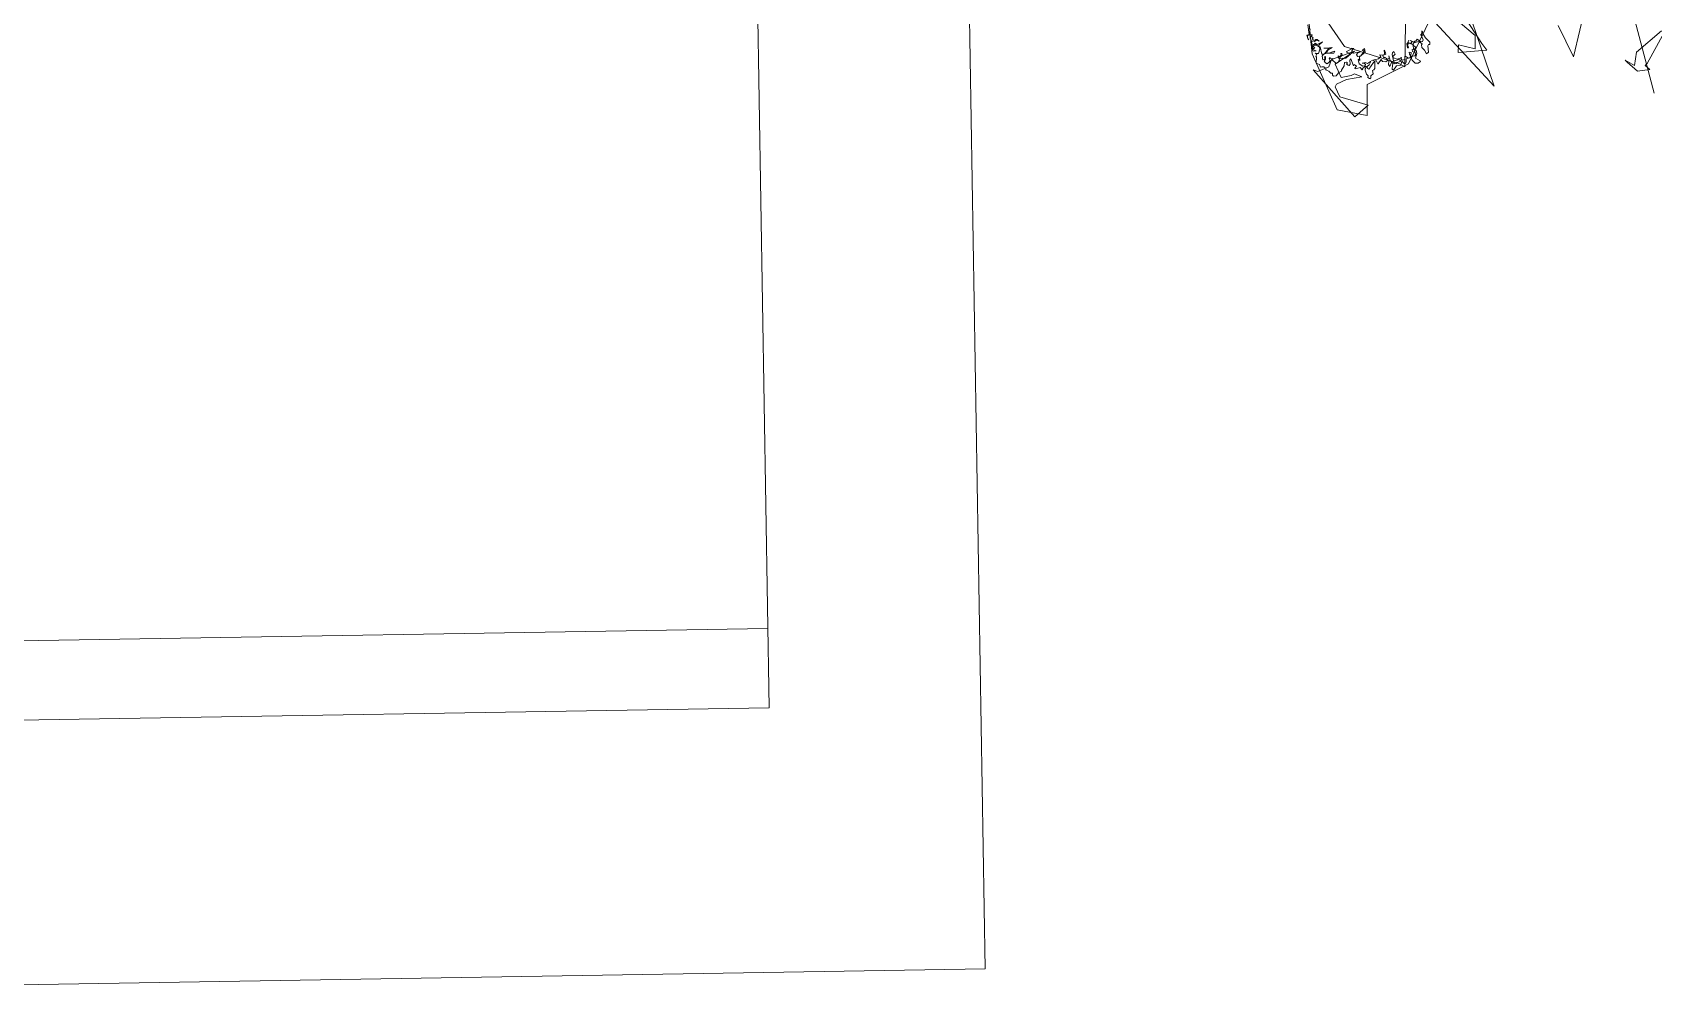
# Model space of a CAD drawing. Header units: metres. Extents: x -71 to 881, y -503 to 661.
# Drawn here: x 188.05 to 200.3, y -235.25 to -227.93 of the extents above; entities that cross this region are included whole.
import ezdxf

# ---------------------------------------------------------------- set-up
doc = ezdxf.new("R2010")
doc.units = ezdxf.units.M
doc.layers.add('04. Pisos', color=8, linetype='Continuous', lineweight=5)
doc.layers.add('ARBRE', color=100, linetype='Continuous', lineweight=13, true_color=0x00ff3f)

# ---------------------------------------------------------------- blocks, each defined once
blk = doc.blocks.new('WMF2', base_point=(0, 0.01))
at = {"color": 251, "lineweight": 0, "true_color": 0x636466}
for points in [[(69.61, -32.48), (62.22, -27.79), (49.27, -24.43), (44.16, -28.75), (49.49, -33.04), (47.38, -42.86), (52.22, -53.02), (31.88, -54.47), (45.91, -59.56)], [(24.01, -87.6), (8.81, -80.93)], [(75.41, -35.48), (59.11, -34.32), (48.77, -41.31), (47.36, -41.88), (58.37, -50.92)], [(33.51, -73.76), (26.05, -72.12), (37.25, -86.3)], [(57.77, -28.84), (58.63, -30.3), (56.93, -35.37), (57.37, -30.33), (54.22, -29.5), (53.25, -31.47), (53.04, -32.3), (51.55, -33.16), (53.17, -30.11), (53.78, -27.79), (53.47, -27.25), (51.12, -26.63), (45.81, -30.31), (45.66, -26.44), (59.37, -25.77), (58.42, -26.33), (57.77, -28.84), (57.77, -28.84)], [(50.98, -49.78), (50.89, -49.52), (49.55, -49.37), (48.16, -49.5), (47.78, -49.18), (48, -48.98), (47.85, -48.67), (46.68, -47.94), (46.65, -47.37), (47.56, -47.53), (48.39, -47.43), (48.9, -47.71), (48.98, -47.97), (49.76, -47.72), (50.3, -46.68), (50.19, -46.3), (49.75, -46.27), (49.22, -46.45), (49.02, -45.79), (48.86, -45.72), (48.68, -46.06), (48.07, -45.73), (47.44, -44.86), (46.32, -45.35), (46.14, -45.25), (46.23, -44.64), (46.6, -44.17), (47.56, -44.03), (48.1, -44.22), (48.58, -43.15), (48.01, -42.73), (47.85, -42.43), (48.07, -42.2), (48.76, -42.13), (48.17, -41.4), (48.71, -40.58), (48.32, -39.48), (48.7, -39.37), (49.37, -39.95), (49.47, -40.2), (49.63, -40.29), (49.94, -40.13), (49.49, -39.35), (50.01, -39.4), (50.51, -39.88), (50.54, -40.02), (50.86, -39.85), (50.83, -39.28), (51.31, -38.78), (51.84, -38.83), (51.55, -37.7), (51.59, -37.62), (52.39, -37.81), (52.44, -37.5), (51.18, -36.52), (51.08, -36.13), (51.12, -35.83), (50.51, -35.51), (50.45, -34.8), (50.07, -34.49), (50.03, -34.34), (50.2, -34.23), (50.61, -34.11), (50.82, -34.33), (51.37, -34.3), (52.2, -34.62), (52.47, -34.77), (52.63, -35.28), (52.87, -35.21), (52.86, -34.42), (52.76, -34.37), (52.7, -34.11), (53.34, -34.14), (53.62, -33.41), (53.77, -33.15), (53.9, -33.1), (53.97, -33.15), (54.13, -33.69), (54.66, -33.51), (54.57, -33.25), (56.09, -33.72), (56.03, -33.37), (55.31, -32.87), (55.2, -32.49), (55.39, -32.36), (55.77, -32.24), (55.88, -32.62), (56.15, -32.56), (56.36, -32.12), (55.85, -31.63), (55.46, -30.55), (55.3, -30.46), (55.43, -29.76), (55.24, -28.88), (55.5, -28.39), (55.87, -28.34), (56.16, -28.62), (56.42, -28.33), (56.99, -28.28), (57.65, -27.88), (57.72, -28.12), (58.03, -28.17), (58.25, -27.98), (58.41, -28.05), (58.73, -27.66), (58.86, -27.41), (59.43, -27.6), (60.1, -27.17), (61.07, -28.04), (61.37, -28.09), (61.58, -28.52), (61.97, -28.4), (61.62, -28.65), (61.49, -28.9), (62.03, -29.74), (62.37, -29.92), (63.43, -29.61), (63.34, -29.34), (63.61, -29.26), (63.52, -29), (62.86, -28.99), (63.01, -28.72), (62.94, -28.47), (62.26, -28.88), (62.57, -28.28), (62.89, -28.34), (63.48, -28.85), (64.34, -29.1), (64.6, -29.45), (65.11, -29.53), (65.65, -29.92), (65.93, -29.83), (66.02, -29.66), (65.89, -29.26), (65.11, -29.09), (65.26, -29.04), (66.15, -29.41), (66.02, -29.89), (67.84, -30.97)], [(66.81, -30.85), (66.26, -30.24), (65.89, -30.14), (65.56, -30.31), (65.43, -30.34), (65.4, -29.99), (64.88, -30.15), (64.76, -29.76), (64.15, -30.11), (64.22, -30.34), (64, -30.58), (63.48, -30.72), (64.02, -30.36), (64.06, -29.83), (64.32, -29.76), (64.47, -29.5), (64.37, -29.25), (64.12, -29.12), (63.68, -29.31), (63.59, -29.47), (63.68, -29.74), (63.15, -29.91), (62.91, -31.2), (62.89, -30.2), (62.83, -30.07), (62.59, -29.93), (62.37, -30.14), (60.91, -29.37), (60.7, -29.58), (60.56, -29.85), (60.92, -31.25), (60.95, -31.35), (61.49, -30.77), (61.62, -30.52), (60.95, -31.58), (60.73, -31.77), (60.58, -32.05), (60.79, -31.06), (60.63, -30.55), (60.45, -30.45), (60.1, -30.71), (59.75, -31.73), (59.62, -31.98), (59.42, -31.56), (60.41, -30.31), (60.57, -29.63), (60.56, -29.41), (60.48, -29.15), (59.78, -28.78), (59.61, -29.12), (59.81, -29.35), (60.09, -29.48), (59.99, -29.66), (59.52, -29.31), (59.36, -28.78), (58.88, -28.85), (58.48, -28.96), (58.53, -29.53), (58.63, -29.93), (59.11, -30.07), (59.2, -30.34), (58.98, -30.11), (58.66, -30.69), (58.5, -30.4), (57.42, -30.59), (57.23, -30.94), (57.5, -31.63), (57.97, -31.77), (58.34, -31.96), (58.03, -32.11), (58.06, -32.48), (58.09, -32.59), (58.37, -32.72), (58.26, -32.91), (58, -32.77), (57.77, -31.77), (57.68, -31.73), (57.33, -32.4), (57.28, -32.27), (56.9, -32.97), (56.98, -34.3), (57.97, -33.85), (57.74, -35.15), (57.85, -35.31), (57.61, -35.42), (57.47, -35.67), (57.52, -35.37), (57.39, -34.96), (57.14, -34.83), (56.74, -34.96), (56.01, -36.34), (56.16, -35.64), (56.04, -35.25), (55.87, -35.15), (55.61, -35.22), (55.28, -35.83), (55.72, -37.28), (56, -36.77), (56.07, -37.45), (55.3, -37.06), (55.27, -35.48), (54.61, -35.03), (54.96, -35), (55.02, -34.9), (54.16, -34.45), (53.24, -34.74), (53.05, -35.07), (52.92, -35.12), (53.11, -35.44), (53.43, -35.41), (53.84, -35.06), (53.53, -35.66), (53.04, -35.95), (52.98, -36.7), (52.93, -36.78), (52.55, -36.04), (52.54, -35.47), (52.19, -35.28), (51.91, -35.35), (52.44, -37.08), (52.39, -37.16), (52.45, -37.28), (52.71, -37.43), (52.87, -37.29), (53.01, -37.03), (52.38, -38.45), (52.36, -39.1), (52.67, -39.15), (52.85, -39.25), (52.39, -39.66), (52.26, -39.92), (52.49, -40.27), (53.02, -40.55), (52.98, -40.64), (52.41, -40.45), (52.16, -40.32), (52.31, -39.62), (51.9, -39.53), (51.76, -39.57), (51.81, -39.69), (51.02, -39.94), (51.02, -40.16), (51.11, -40.42), (51.46, -40.59), (50.47, -40.19), (49.85, -40.29), (49.72, -40.33), (49.57, -40.61), (49.49, -40.55), (49.46, -40.43), (49.28, -40.54), (49.15, -40.81), (49.22, -41.05), (48.9, -41.88), (48.95, -42.01), (49.46, -41.85), (49.82, -40.94), (49.95, -40.7), (51.24, -41.37), (51.43, -41.67), (51.53, -42.07), (50.86, -41.92), (50.77, -41.24), (50.48, -41.18), (49.74, -41.56), (49.46, -42.27), (49.5, -42.42), (49.41, -42.59), (49.24, -42.27), (48.89, -42.32), (48.63, -42.83), (49.09, -43.19), (49.12, -43.32), (49.21, -43.37), (48.38, -43.7), (48.25, -43.95), (48.36, -44.36), (48.89, -44.41), (49.31, -44.64), (48.96, -44.87), (48.46, -44.41), (48.27, -44.32), (47.88, -45.08), (47.97, -45.33), (48.55, -45.65), (48.68, -45.4), (48.96, -45.31), (49.3, -45.49), (49.06, -45.7), (50.1, -46.26), (50.9, -45.79), (50.93, -45.72), (50.82, -45.31), (50.42, -45.22), (50.17, -45.09), (50.28, -44.9), (51.03, -45.31), (51.03, -45.54), (51.44, -46.19), (51.18, -45.85), (51.02, -45.76), (50.63, -46.1), (50.58, -46.17), (50.67, -46.44), (50.83, -46.52), (51.09, -46.45), (50.35, -46.83), (50.42, -47.09), (50.26, -47.21), (50.42, -47.72), (49.49, -48.01), (49.31, -48.35), (49.49, -48.67), (50.03, -48.84), (50.3, -48.99), (50.77, -48.92), (50.44, -48.95), (51.22, -49.71)], [(40.86, -56.38), (43.16, -58.19), (49.01, -56.98), (47.19, -57.59), (47.19, -59.3), (49.01, -61.74), (53.04, -58.82), (53.65, -58.19), (53.04, -60.53), (50.1, -63.43), (48.41, -62.83), (46.7, -58.82), (40.86, -58.19), (39.03, -58.19), (42.55, -52.98), (43.78, -54.06), (40.86, -56.38), (40.86, -56.38)], [(17.83, -90.91), (14.87, -83.79), (14.78, -83.17), (13.49, -83.45), (14.87, -81.07), (17.86, -80.56), (18.47, -80.47), (16.28, -81.33), (18.28, -83.52), (18.5, -90.74)]]:
    blk.add_lwpolyline(points, dxfattribs=at)

msp = doc.modelspace()

# ---------------------------------------------------------------- linework, layer by layer
at = {"layer": '04. Pisos'}
for p, q in [((195.052, -222.808), (195.253, -235.006)), ((193.521, -227.033), (193.62, -233.033)), ((193.61, -232.433), (183.611, -232.597)), ((193.62, -233.033), (183.621, -233.197)), ((195.253, -235.006), (180.655, -235.246))]:
    msp.add_line(p, q, dxfattribs=at)

# ---------------------------------------------------------------- block references
at = {"layer": 'ARBRE', "color": 251, "lineweight": 5, "true_color": 0x636466, "xscale": 0.03451886634015593, "yscale": 0.03451886634015593, "zscale": 0.03451886634015593, "rotation": 128.5771086415459}
msp.add_blockref('WMF2', (198.314, -230.366), dxfattribs=at)

doc.saveas('drawing.dxf')
